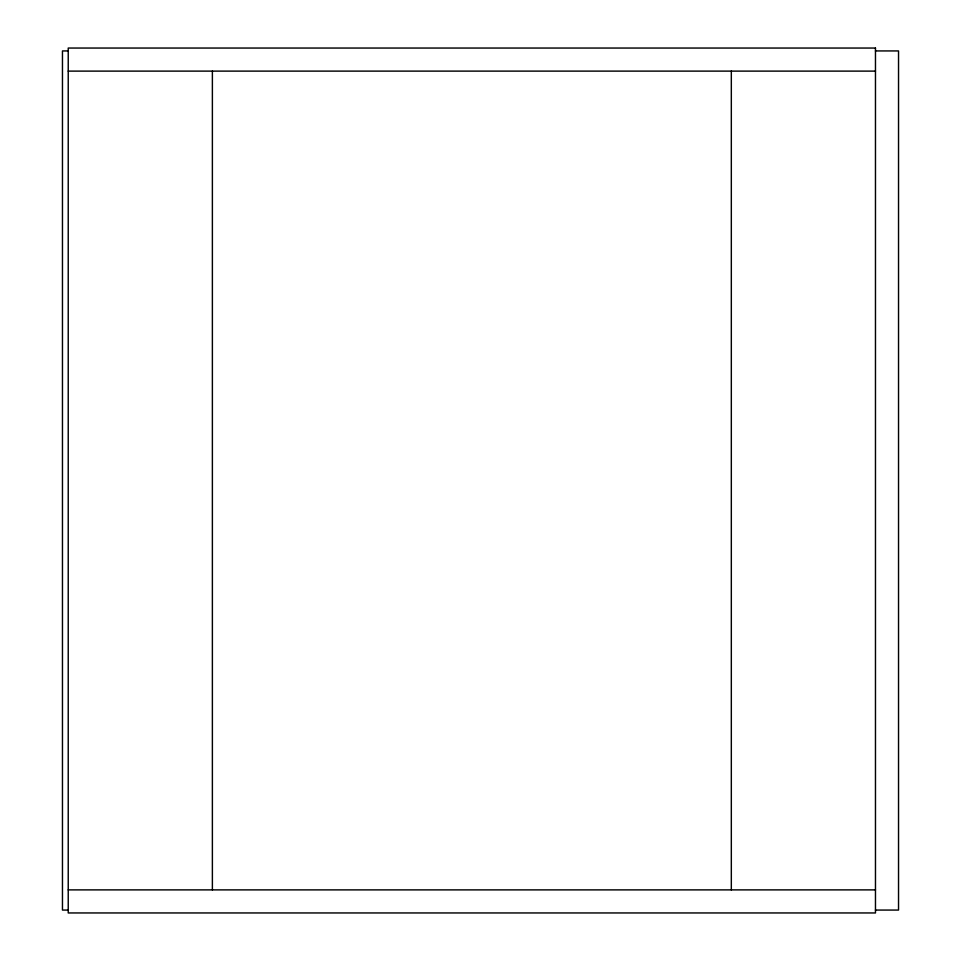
<?xml version="1.0" encoding="UTF-8"?>
<svg xmlns="http://www.w3.org/2000/svg" width="961" height="961" viewBox="0 0 961 961"><rect width="100%" height="100%" fill="white"/><g stroke="black" fill="none" stroke-linecap="round" stroke-linejoin="round"><path stroke-width="1.44" d="M68.231 50.933L62.465 50.933L62.465 910.067L68.231 910.067M875.471 50.933L898.535 50.933L898.535 910.067L875.471 910.067M68.231 71.114L875.471 71.114M68.231 889.886L875.471 889.886M731.321 71.114L731.321 889.886M212.381 71.114L212.381 889.886M875.471 48.05L68.231 48.05L68.231 912.95L875.471 912.95L875.471 48.05"/></g></svg>
